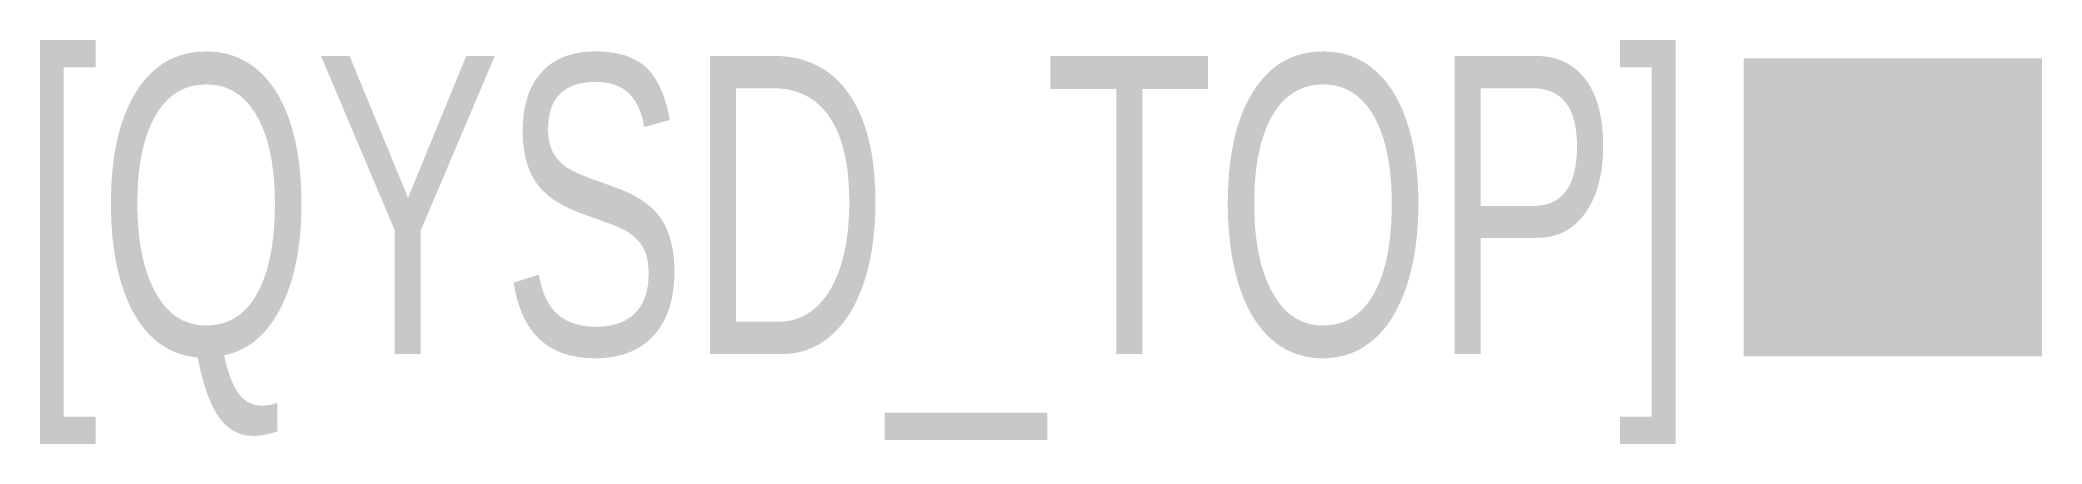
# Model space of a CAD drawing. Extents: x -11.6 to 1.8, y -0.5 to 2.2.
import ezdxf
from ezdxf.enums import TextEntityAlignment as Align

# ---------------------------------------------------------------- set-up
doc = ezdxf.new("R2010")
doc.units = 0
doc.header["$MEASUREMENT"] = 0
doc.layers.get('0').update_dxf_attribs({"linetype": 'CONTINUOUS'})
doc.styles.add('LZ_FONTS_FS', font='hxm.ttf', dxfattribs={"width": 0.7})

msp = doc.modelspace()

# ---------------------------------------------------------------- hatches: boundary and pattern name
msp.add_hatch(color=1).paths.add_polyline_path([(1.799, 2.057), (-0.201, 2.057), (-0.201, 0.057), (1.799, 0.057)])

# ---------------------------------------------------------------- texts
at = {"style": 'LZ_FONTS_FS', "width": 0.7}
msp.add_text('[QYSD_TOP]', height=2, dxfattribs=at).set_placement((-0.525, 0.073), align=Align.RIGHT)

doc.saveas('drawing.dxf')
